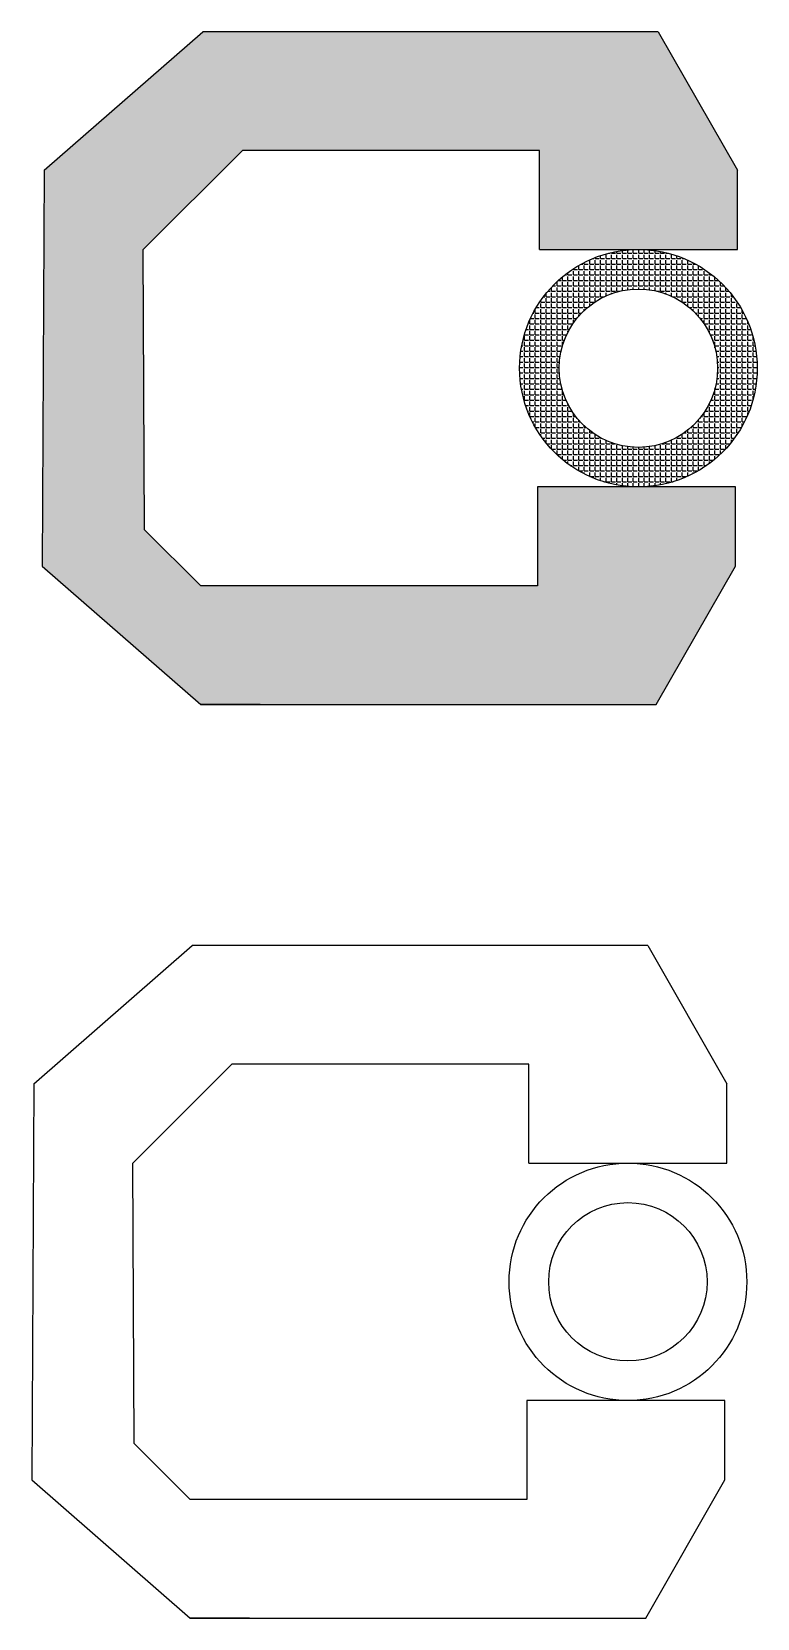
# Model space of a CAD drawing. Header units: inches. Extents: x 34 to 355, y -38 to 174.
# Drawn here: x 38.2 to 74.9, y -32.5 to 47.7 of the extents above; entities that cross this region are included whole.
import ezdxf

# ---------------------------------------------------------------- set-up
doc = ezdxf.new("R2010")
doc.units = ezdxf.units.IN
doc.header["$MEASUREMENT"] = 0
pattern_1 = [(0, (-615.30711, 56.59517), (0, 0.275), [0.2, -0.075]), (90, (-615.30711, 56.59517), (-0.275, 2e-17), [0.2, -0.075])]

msp = doc.modelspace()

# ---------------------------------------------------------------- hatches: boundary and pattern name
at = {"true_color": 0x570f10}
h = msp.add_hatch(dxfattribs=at)
h.set_pattern_fill('ANGLE', color=248)
h.set_pattern_definition(pattern_1)
h.paths.add_polyline_path([(69.87656, 47.71042), (63.87656, 47.71042), (48.87656, 47.71042), (46.87656, 47.71042), (38.87656, 40.71042), (38.77265, 20.71042), (46.77265, 13.71042), (49.77265, 13.71042), (69.77265, 13.71042), (73.77265, 20.71042), (73.77265, 24.71042), (63.77265, 24.71042), (63.77265, 19.71042), (48.77265, 19.71042), (46.77265, 19.71042), (43.94423, 22.53885), (43.87656, 36.71042), (48.87656, 41.71042), (63.87656, 41.71042), (63.87656, 36.71042), (73.87656, 36.71042), (73.87656, 40.71042)])
at = {"true_color": 0x58ba48}
h = msp.add_hatch(dxfattribs=at)
h.set_pattern_fill('ANGLE', color=85)
h.set_pattern_definition(pattern_1)
h.paths.add_polyline_path([(62.87656, 30.71042, 1), (74.87656, 30.71042, 1)])
h.paths.add_polyline_path([(72.87656, 30.71042, -1), (64.87656, 30.71042, -1)], flags=16)

# ---------------------------------------------------------------- linework, layer by layer
at = {"color": 18, "true_color": 0x000000}
for p, q in [((38.87656, 40.71042), (46.87656, 47.71042)), ((48.87656, 47.71042), (46.87656, 47.71042)), ((63.87656, 47.71042), (48.87656, 47.71042)), ((69.87656, 47.71042), (63.87656, 47.71042)), ((69.87656, 47.71042), (73.87656, 40.71042)), ((48.87656, 41.71042), (43.87656, 36.71042)), ((38.87656, 40.71042), (38.77265, 20.71042)), ((43.94423, 22.53885), (43.87656, 36.71042)), ((63.87656, 36.71042), (73.87656, 36.71042)), ((73.77265, 24.71042), (63.77265, 24.71042)), ((63.77265, 24.71042), (63.77265, 19.71042)), ((73.77265, 20.71042), (73.77265, 24.71042)), ((46.77265, 19.71042), (43.94423, 22.53885)), ((38.77265, 20.71042), (46.77265, 13.71042)), ((48.77265, 19.71042), (46.77265, 19.71042)), ((63.77265, 19.71042), (48.77265, 19.71042)), ((49.77265, 13.71042), (46.77265, 13.71042))]:
    msp.add_line(p, q, dxfattribs=at)
for p, q in [((38.34733, -5.4529), (46.34733, 1.5471)), ((48.34733, 1.5471), (46.34733, 1.5471)), ((63.34733, 1.5471), (48.34733, 1.5471)), ((69.34733, 1.5471), (63.34733, 1.5471)), ((69.34733, 1.5471), (73.34733, -5.4529)), ((48.34733, -4.4529), (43.34733, -9.4529)), ((38.34733, -5.4529), (38.24343, -25.4529)), ((43.415, -23.62447), (43.34733, -9.4529)), ((63.34733, -9.4529), (73.34733, -9.4529)), ((73.24343, -21.4529), (63.24343, -21.4529)), ((63.24343, -21.4529), (63.24343, -26.4529)), ((73.24343, -25.4529), (73.24343, -21.4529)), ((46.24343, -26.4529), (43.415, -23.62447)), ((38.24343, -25.4529), (46.24343, -32.4529)), ((48.24343, -26.4529), (46.24343, -26.4529)), ((63.24343, -26.4529), (48.24343, -26.4529)), ((49.24343, -32.4529), (46.24343, -32.4529))]:
    msp.add_line(p, q)
for points in [[(63.87656, 36.71042), (63.87656, 41.71042), (48.87656, 41.71042)], [(73.87656, 36.71042), (73.87656, 40.71042)], [(46.77265, 13.71042), (69.77265, 13.71042), (73.77265, 20.71042), (73.77265, 24.71042)], [(63.77265, 19.71042), (48.77265, 19.71042)]]:
    msp.add_lwpolyline(points, dxfattribs=at)
for points in [[(63.34733, -9.4529), (63.34733, -4.4529), (48.34733, -4.4529)], [(73.34733, -9.4529), (73.34733, -5.4529)], [(46.24343, -32.4529), (69.24343, -32.4529), (73.24343, -25.4529), (73.24343, -21.4529)], [(63.24343, -26.4529), (48.24343, -26.4529)]]:
    msp.add_lwpolyline(points)
for radius in [6, 4]:
    msp.add_circle((68.87656, 30.71042), radius, dxfattribs=at)
for radius in [6, 4]:
    msp.add_circle((68.34733, -15.4529), radius)

doc.saveas('drawing.dxf')
